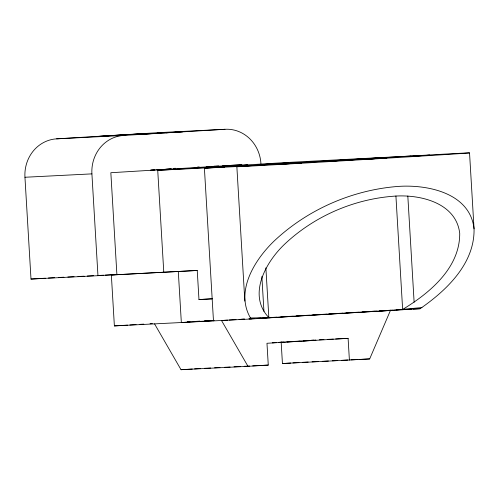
<?xml version="1.0" encoding="UTF-8"?>
<svg xmlns="http://www.w3.org/2000/svg" width="499" height="499" viewBox="0 0 499 499"><rect width="100%" height="100%" fill="white"/><g stroke="black" fill="none" stroke-linecap="round" stroke-linejoin="round"><path stroke-width="0.75" d="M421.942 307.559L390.143 310.509A101.989 0.356 -3.4 0 0 274.899 317.514L251.078 318.998C234.486 292.071 254.34 260.073 274.169 240.998C307.571 209.549 352.057 190.063 397.765 186.451C427.412 184.25 470.22 192.963 474.05 228.848C474.786 263.566 446.555 290.381 420.102 308.719L379.246 311.095M281.143 341.728L282.434 363.54L369.678 358.924L390.536 310.216L388.247 310.353M402.044 309.817L402.643 309.455C429.726 293.007 459.959 267.913 459.722 233.364C456.161 202.338 419.035 193.955 392.975 196.263C352.98 199.425 314.058 216.479 284.829 243.999C266.036 261.688 247.136 294.803 268.849 317.589L269.136 317.9M173.64 168.805L175.392 168.681L173.833 168.749M275.423 342.557L272.329 342.776L276.633 342.57M154.422 169.891L150.667 170.147L155.351 169.903M340.374 160.397L344.129 160.148L319.41 161.614L374.868 158.501L331.529 161.09L340.187 160.51M271.069 317.676L257.49 318.462M273.259 317.539L378.485 311.145M310.603 340.555L302.824 341.035M311.245 340.511L315.954 340.187L311.657 340.399M110.079 135.647L98.877 136.377L142.508 133.788L112.655 135.491M171.637 168.93L166.042 169.273M367.252 159.119L362.262 159.449L374.431 158.769M278.96 342.333L283.532 342.046M231.099 165.3L242.003 164.751L110.84 172.723L116.891 274.531L97.96 275.685L31 279.066L24.95 177.257A36.427 33.863 87.1 0 1 56.593 138.847L158.008 132.678L224.968 129.291A36.427 33.863 87.1 0 1 260.933 163.597M166.186 132.809L182.684 131.761L139.053 134.35L160.528 133.152M56.593 138.847L123.552 135.46L224.968 129.291M157.017 169.735L161.607 169.454M163.803 272.579L157.728 170.34L286.183 162.531L411.026 156.006M213.478 320.901L204.403 168.188L224.687 166.953L157.728 170.34M368.611 159.031L386.987 157.977L374.818 158.657M31 279.066L45.384 278.192M48.415 278.012L54.603 277.681M251.078 318.998L114.377 325.909L111.352 275.005L197.242 270.47L198.97 299.556L212.218 298.87M111.352 275.005L197.242 270.47M198.97 299.556L212.106 298.758M114.377 325.909L127.557 325.111M129.883 324.968L136.084 324.587M139.963 324.356L143.837 324.119M150.043 323.739L152.37 323.601M187.518 321.874L189.845 321.73M196.045 321.356L199.918 321.119M204.571 320.838L208.445 320.601M213.903 320.545L181.337 322.522L178.311 271.618M227.619 320.121L221.512 320.489L247.984 366.322L268.269 365.087L266.971 343.275L348.102 338.341L349.4 360.153M229.147 320.027L236.015 319.61M239.071 319.422L244.41 319.098M249.051 318.817L252.151 318.63M257.578 318.3L260.678 318.113M265.331 317.826L269.204 317.595M273.078 317.358L276.957 317.121M280.831 316.884L285.484 316.603M288.584 316.416L293.231 316.129M296.337 315.942L301.758 315.611M304.864 315.424L309.511 315.143M312.611 314.95L318.038 314.626M321.138 314.432L326.564 314.102M328.891 313.965L334.318 313.634M337.418 313.447L342.844 313.116M345.944 312.929L350.591 312.642M353.691 312.455L359.118 312.125M362.218 311.937L366.871 311.657M375.267 311.145L370.688 311.42L376.764 311.12M379.845 310.865L383.662 310.634M291.634 341.559L286.788 341.846M294.516 341.534L302.182 341.079M154.553 323.876L181.025 369.709L192.29 369.023M194.548 368.886L200.554 368.518M282.434 363.54L290.699 363.041M292.95 362.904L298.963 362.536M162.836 169.467L156.68 169.828M164.832 169.261L170.708 168.924M294.485 341.385L300.117 341.054M286.825 341.99L293.805 341.578M409.748 156.38L429.789 155.158L405.063 156.624L408.55 156.449M303.436 340.861L307.69 340.617M278.479 342.464L285.484 342.065M197.623 166.99L199.176 166.916M206.187 166.56L209.299 166.404M213.971 166.167L218.643 165.93M222.535 165.73L228.767 165.418M382.995 157.634L232.721 166.547L254.54 165.443M24.95 177.257L91.91 173.877A36.427 33.863 87.1 0 1 123.552 135.46M204.403 168.188L242.009 166.286M58.495 277.481L63.947 277.207M67.839 277.014L74.064 276.696M77.956 276.502L84.188 276.184M87.3 276.028L93.531 275.71M97.424 275.517L103.655 275.199M105.208 275.124L111.439 274.806M113.778 274.687L116.891 274.531M390.174 310.235L392.476 310.116M396.312 309.923L402.45 309.611M404.751 309.499L411.663 309.149M413.197 309.068L420.102 308.719M379.82 310.964L386.713 310.615M388.241 310.54L392.071 310.347M187.562 321.967L189.894 321.849M196.126 321.531L200.018 321.337M204.69 321.1L214.034 320.626M241.416 319.279L244.479 319.123M249.07 318.892L254.428 318.618M311.507 340.187L313.84 340.075M319.291 339.794L323.963 339.557M327.855 339.364L333.307 339.089M335.646 338.971L348.102 338.341M302.718 362.311L308.17 362.031M312.062 361.837L318.293 361.519M322.186 361.326L328.411 361.008M332.309 360.814L337.754 360.534M341.647 360.34L347.878 360.022M350.99 359.866L358.001 359.511M359.561 359.436L369.678 358.924M204.422 368.318L210.647 368M214.545 367.807L219.99 367.532M224.662 367.295L230.114 367.014M234.006 366.821L240.237 366.503M244.13 366.31L249.581 366.035M252.694 365.873L268.269 365.087M181.025 369.709L247.984 366.322M250.298 317.994L274.899 317.514M469.54 152.894L474.05 228.848M407.82 196.032L414.126 302.232M395.919 195.982L402.643 309.455M265.873 267.851L268.849 317.589M261.869 276.483L263.946 311.364M236.857 166.703L244.841 301.097M175.043 168.132L175.13 169.691M91.91 173.877L97.96 275.685M158.008 132.678A36.427 33.863 87.1 0 1 161.701 132.672M223.115 166.479L247.71 165.019L223.115 166.479M263.291 164.445L287.886 162.992L263.291 164.445M276.739 164.421L301.334 162.967L276.739 164.421M246.406 165.98L241.291 166.335A116.56 0.405 -3.4 0 0 311.713 162.643A116.56 0.405 -3.4 0 0 457.876 153.754A116.56 0.405 -3.4 0 0 412.929 155.9L246.406 165.98"/></g></svg>
